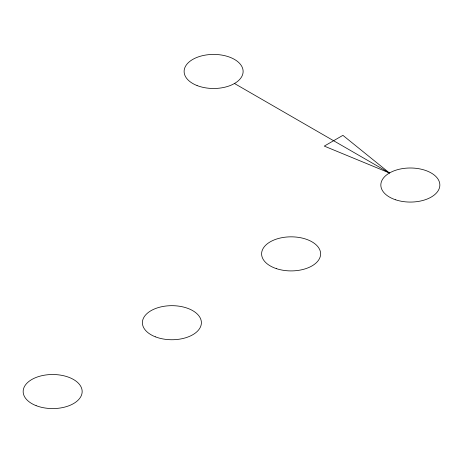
<?xml version="1.0" encoding="UTF-8"?>
<svg xmlns="http://www.w3.org/2000/svg" width="463" height="463" viewBox="0 0 463 463"><rect width="100%" height="100%" fill="white"/><g stroke="black" fill="none" stroke-linecap="round" stroke-linejoin="round"><path stroke-width="0.69" d="M389.476 172.988L324.274 146.1L342.904 135.346L389.476 172.988L234.481 83.502M197.076 85.562A29.505 17.038 0 0 0 243.046 72.674A29.505 17.038 0 0 0 200.722 56.133A29.505 17.038 0 0 0 197.076 85.562M395.587 199.79A29.505 17.038 0 0 0 439.85 185.038A29.505 17.038 0 0 0 395.587 170.28A29.505 17.038 0 0 0 395.587 199.79M276.359 268.627A29.505 17.038 0 0 0 320.622 253.874A29.505 17.038 0 0 0 276.359 239.116A29.505 17.038 0 0 0 276.359 268.627M155.348 336.815A29.505 17.038 0 0 0 201.318 323.921A29.505 17.038 0 0 0 158.994 307.386A29.505 17.038 0 0 0 155.348 336.815M36.12 405.652A29.505 17.038 0 0 0 82.09 392.757A29.505 17.038 0 0 0 39.766 376.222A29.505 17.038 0 0 0 36.12 405.652"/></g></svg>
